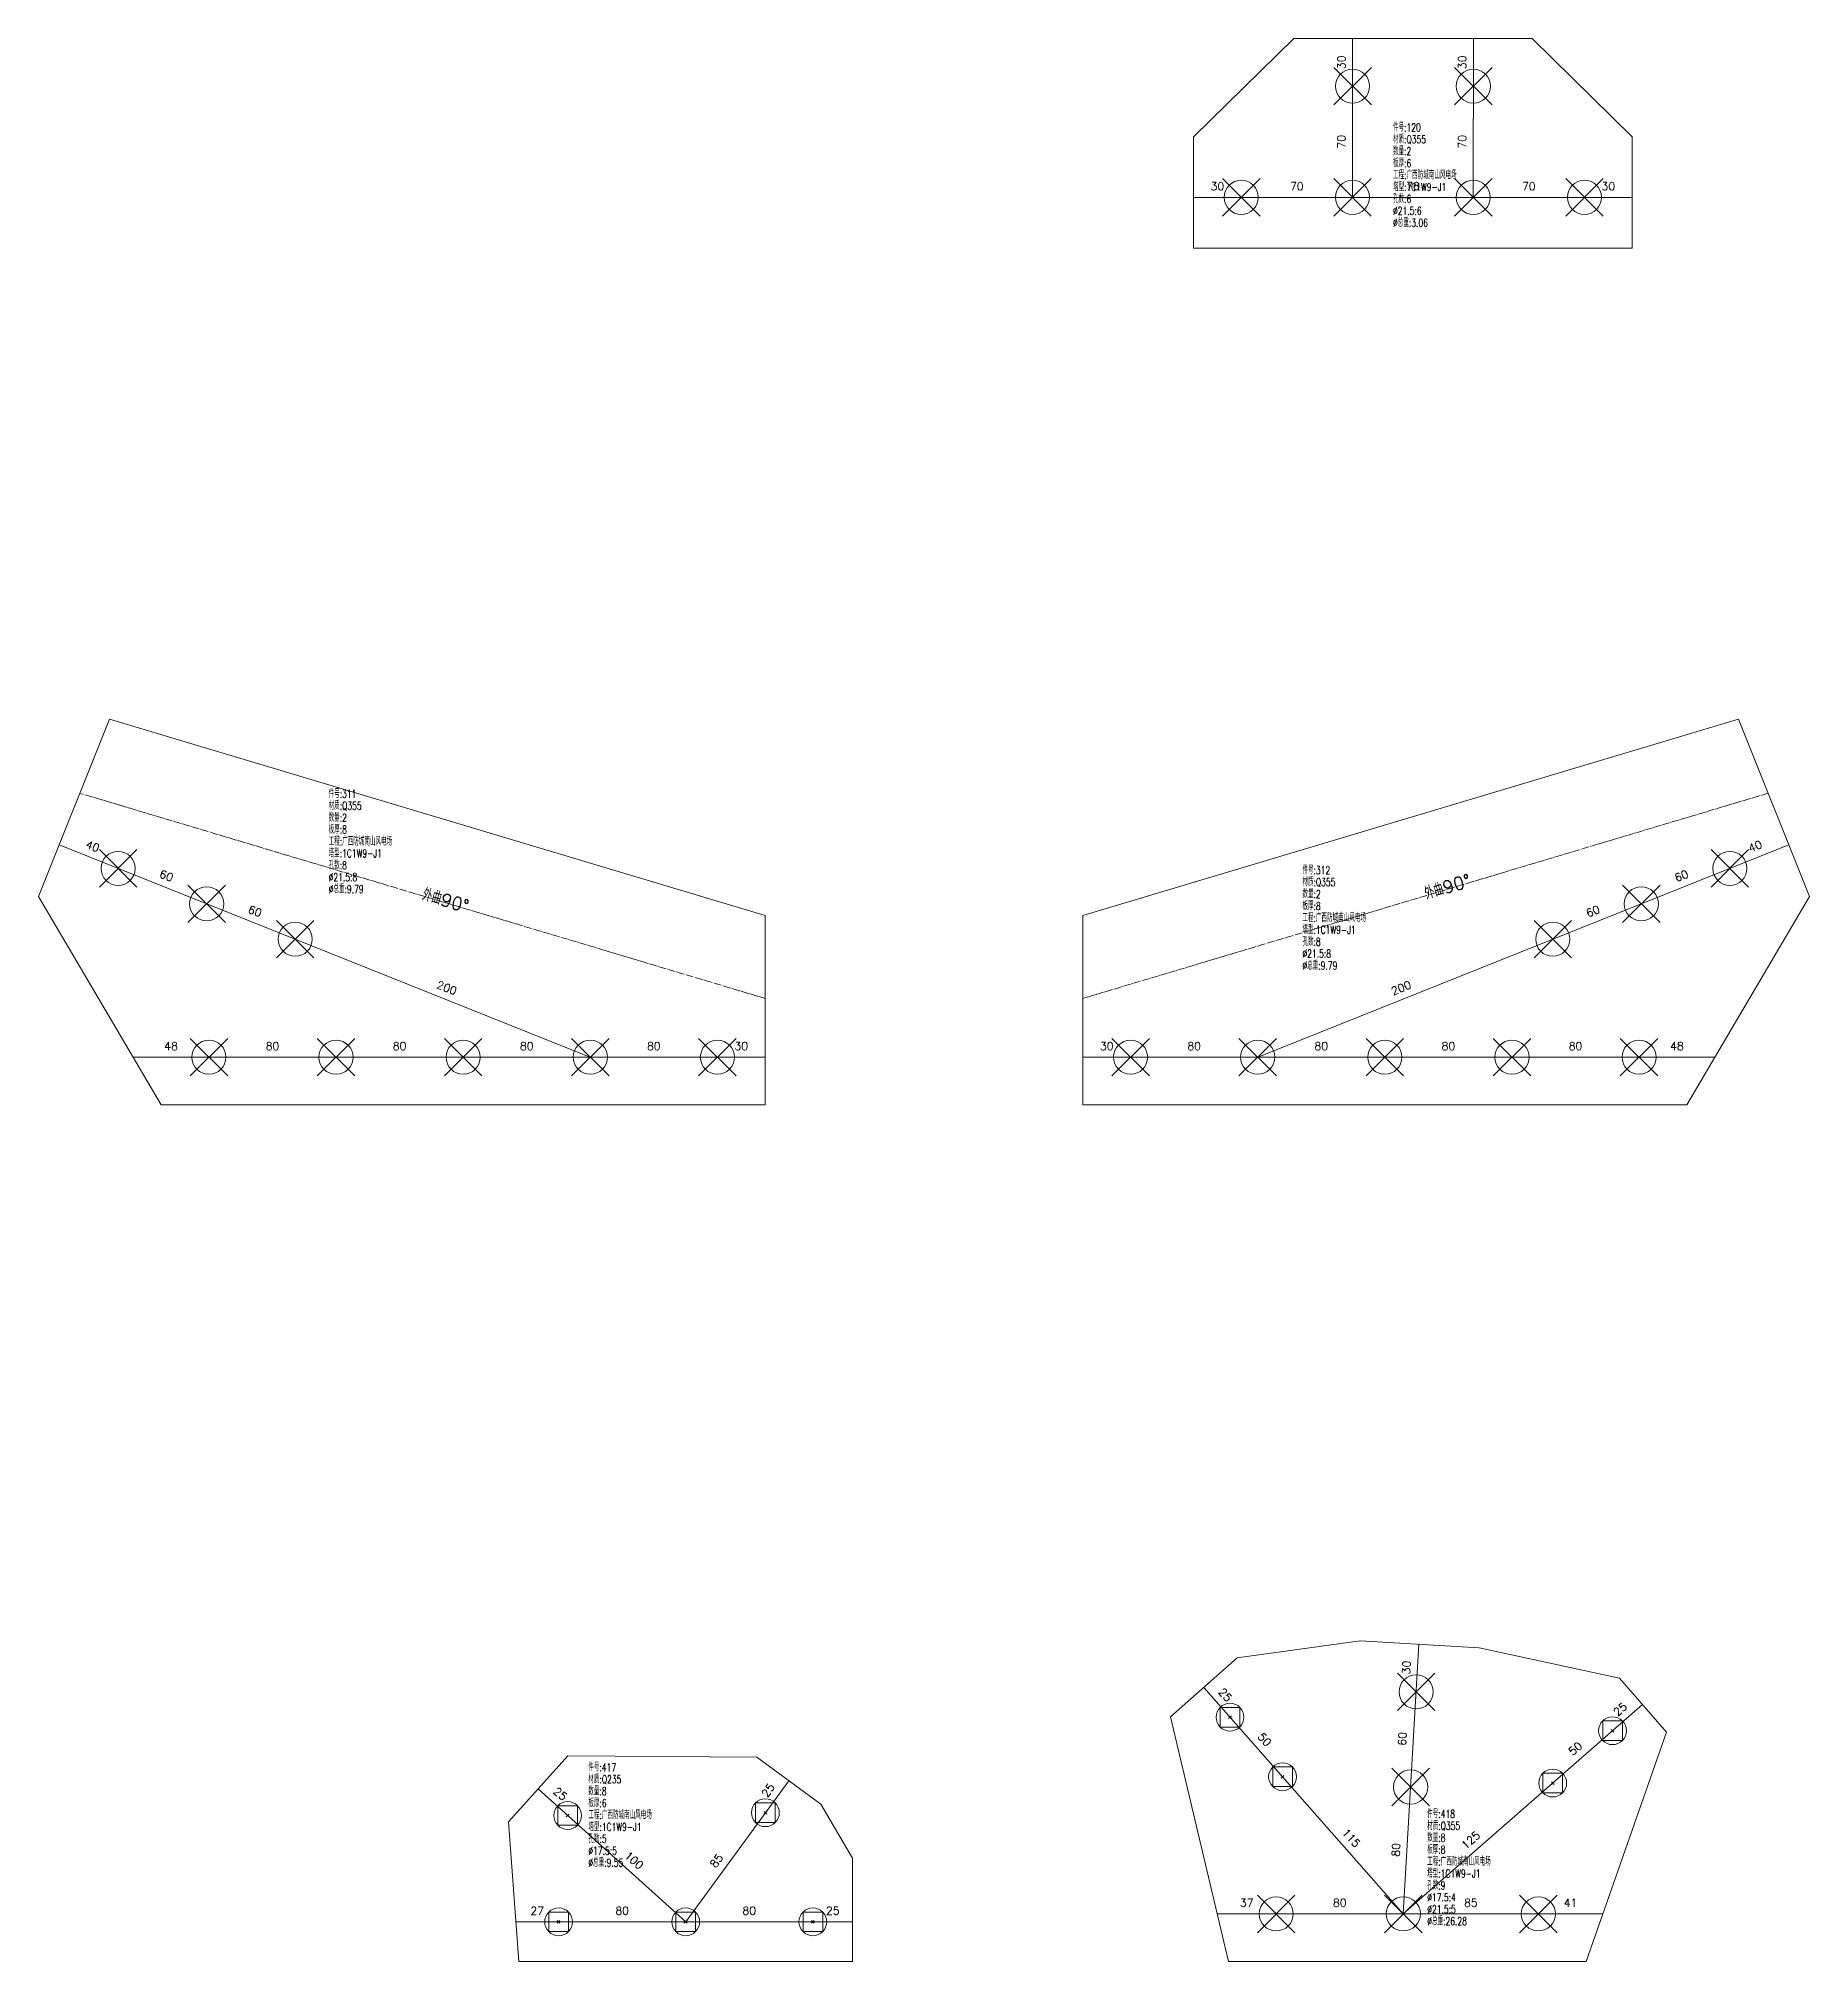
# Model space of a CAD drawing. Extents: x -105 to 10956, y -4548 to 9487.
# Drawn here: x 1881 to 2996, y 3789 to 5000 of the extents above; entities that cross this region are included whole.
import ezdxf
from ezdxf.enums import TextEntityAlignment as Align

# ---------------------------------------------------------------- set-up
doc = ezdxf.new("R2010")
doc.units = 0
doc.header["$MEASUREMENT"] = 0
doc.linetypes.add('制弯线', pattern=[5.9, 4, -0.5, 0.2, -0.5, 0.2, -0.5])
doc.layers.add('1', color=7, linetype='CONTINUOUS', lineweight=25)
doc.layers.add('2', color=7, linetype='CONTINUOUS', lineweight=25)
doc.styles.get("Standard").update_dxf_attribs({"font": 'simplex.shx', "width": 0.7, "height": 3, "bigfont": 'gbhzfs.shx'})

msp = doc.modelspace()

# ---------------------------------------------------------------- linework, layer by layer
at = {"layer": '1', "color": 7, "linetype": 'Continuous', "lineweight": 18}
for p, q in [((2671.27824, 5000.18352), (2608.20099, 4938.15497)), ((2821.27821, 5000.12636), (2671.27824, 5000.18352)), ((2884.20099, 4938.15497), (2821.27821, 5000.12636)), ((2608.20099, 4938.15497), (2608.20099, 4868.15497)), ((2884.20099, 4868.15497), (2884.20099, 4938.15497)), ((2608.20099, 4868.15497), (2884.20099, 4868.15497)), ((1925.98012, 4571.64887), (1881.33293, 4460.04767)), ((2338.57796, 4448.02193), (1925.98012, 4571.64887)), ((2951.1758, 4571.64887), (2538.57796, 4448.02193)), ((2995.82299, 4460.04767), (2951.1758, 4571.64887)), ((1881.33293, 4460.04767), (1958.57796, 4328.8257)), ((2918.57796, 4328.8257), (2995.82299, 4460.04767)), ((2338.57796, 4328.8257), (2338.57796, 4448.02193)), ((2538.57796, 4448.02193), (2538.57796, 4328.8257)), ((1958.57796, 4328.8257), (2338.57796, 4328.8257)), ((2538.57796, 4328.8257), (2918.57796, 4328.8257)), ((2713.05778, 3991.34521), (2635.66124, 3980.60114)), ((2787.93325, 3987.025), (2713.05778, 3991.34521)), ((2876.17178, 3967.80799), (2787.93325, 3987.025)), ((2635.66124, 3980.60114), (2593.63121, 3943.59474)), ((2905.81812, 3933.95397), (2876.17178, 3967.80799)), ((2593.63121, 3943.59474), (2630.20387, 3789.49618)), ((2855.20387, 3789.49618), (2905.81812, 3933.95397)), ((2214.52966, 3918.97278), (2177.03482, 3877.37791)), ((2333.32822, 3918.09396), (2214.52966, 3918.97278)), ((2373.70327, 3888.60068), (2333.32822, 3918.09396)), ((2393.63121, 3854.49618), (2373.70327, 3888.60068)), ((2177.03482, 3877.37791), (2183.63121, 3789.49618)), ((2393.63121, 3789.49618), (2393.63121, 3854.49618)), ((2183.63121, 3789.49618), (2393.63121, 3789.49618)), ((2630.20387, 3789.49618), (2855.20387, 3789.49618))]:
    msp.add_line(p, q, dxfattribs=at)
at = {"layer": '1', "color": 7, "linetype": 'Continuous', "lineweight": 13}
for p, q in [((2696.43005, 4958.32995), (2720.08005, 4981.97995)), ((2720.08005, 4958.32995), (2696.43005, 4981.97995)), ((2772.43005, 4958.32995), (2796.08005, 4981.97995)), ((2796.08005, 4958.32995), (2772.43005, 4981.97995)), ((2626.37599, 4888.32997), (2650.02599, 4911.97997)), ((2650.02599, 4888.32997), (2626.37599, 4911.97997)), ((2696.37599, 4888.32997), (2720.02599, 4911.97997)), ((2720.02599, 4888.32997), (2696.37599, 4911.97997)), ((2772.37599, 4888.32997), (2796.02599, 4911.97997)), ((2796.02599, 4888.32997), (2772.37599, 4911.97997)), ((2842.37599, 4888.32997), (2866.02599, 4911.97997)), ((2866.02599, 4888.32997), (2842.37599, 4911.97997)), ((1919.64658, 4465.86113), (1943.29658, 4489.51113)), ((1943.29658, 4465.86113), (1919.64658, 4489.51113)), ((2933.85934, 4465.86113), (2957.50934, 4489.51113)), ((2957.50934, 4465.86113), (2933.85934, 4489.51113)), ((1975.35403, 4443.5748), (1999.00403, 4467.2248)), ((1999.00403, 4443.5748), (1975.35403, 4467.2248)), ((2878.15189, 4443.5748), (2901.80189, 4467.2248)), ((2901.80189, 4443.5748), (2878.15189, 4467.2248)), ((2031.06146, 4421.28847), (2054.71146, 4444.93847)), ((2054.71146, 4421.28847), (2031.06146, 4444.93847)), ((2822.44444, 4421.28847), (2846.09444, 4444.93847)), ((2846.09444, 4421.28847), (2822.44444, 4444.93847)), ((1976.75296, 4347.0007), (2000.40296, 4370.6507)), ((2000.40296, 4347.0007), (1976.75296, 4370.6507)), ((2056.75296, 4347.0007), (2080.40296, 4370.6507)), ((2080.40296, 4347.0007), (2056.75296, 4370.6507)), ((2136.75296, 4347.0007), (2160.40296, 4370.6507)), ((2160.40296, 4347.0007), (2136.75296, 4370.6507)), ((2216.75296, 4347.0007), (2240.40296, 4370.6507)), ((2240.40296, 4347.0007), (2216.75296, 4370.6507)), ((2296.75296, 4347.0007), (2320.40296, 4370.6507)), ((2320.40296, 4347.0007), (2296.75296, 4370.6507)), ((2556.75297, 4347.00071), (2580.40297, 4370.65071)), ((2580.40297, 4347.00071), (2556.75297, 4370.65071)), ((2636.75296, 4347.0007), (2660.40296, 4370.6507)), ((2660.40296, 4347.0007), (2636.75296, 4370.6507)), ((2716.75295, 4347.0007), (2740.40295, 4370.6507)), ((2740.40295, 4347.0007), (2716.75295, 4370.6507)), ((2796.75296, 4347.0007), (2820.40296, 4370.6507)), ((2820.40296, 4347.0007), (2796.75296, 4370.6507)), ((2876.75297, 4347.0007), (2900.40297, 4370.6507)), ((2900.40297, 4347.0007), (2876.75297, 4370.6507)), ((2736.44326, 3947.43872), (2760.09326, 3971.08872)), ((2760.09326, 3947.43872), (2736.44326, 3971.08872)), ((2624.98071, 3937.1483), (2624.98071, 3949.5208)), ((2624.98071, 3949.5208), (2637.35321, 3949.5208)), ((2637.35321, 3949.5208), (2637.35321, 3937.1483)), ((2637.35321, 3937.1483), (2624.98071, 3937.1483)), ((2630.29196, 3942.45955), (2632.04196, 3944.20955)), ((2632.04196, 3942.45955), (2630.29196, 3944.20955)), ((2865.67168, 3928.60083), (2865.67168, 3940.97333)), ((2865.67168, 3940.97333), (2878.04418, 3940.97333)), ((2870.98293, 3933.91208), (2872.73293, 3935.66208)), ((2872.73293, 3933.91208), (2870.98293, 3935.66208)), ((2878.04418, 3940.97333), (2878.04418, 3928.60083)), ((2878.04418, 3928.60083), (2865.67168, 3928.60083)), ((2658.02218, 3899.62156), (2658.02218, 3911.99406)), ((2658.02218, 3911.99406), (2670.39468, 3911.99406)), ((2670.39468, 3911.99406), (2670.39468, 3899.62156)), ((2732.9871, 3887.53834), (2756.6371, 3911.18834)), ((2756.6371, 3887.53834), (2732.9871, 3911.18834)), ((2670.39468, 3899.62156), (2658.02218, 3899.62156)), ((2663.33343, 3904.93281), (2665.08343, 3906.68281)), ((2665.08343, 3904.93281), (2663.33343, 3906.68281)), ((2828.05641, 3895.66073), (2828.05641, 3908.03323)), ((2828.05641, 3908.03323), (2840.42891, 3908.03323)), ((2833.36766, 3900.97198), (2835.11766, 3902.72198)), ((2835.11766, 3900.97198), (2833.36766, 3902.72198)), ((2840.42891, 3908.03323), (2840.42891, 3895.66073)), ((2208.16515, 3875.25035), (2208.16515, 3887.62285)), ((2208.16515, 3887.62285), (2220.53765, 3887.62285)), ((2220.53765, 3887.62285), (2220.53765, 3875.25035)), ((2332.58301, 3876.97362), (2332.58301, 3889.34612)), ((2332.58301, 3889.34612), (2344.95551, 3889.34612)), ((2344.95551, 3889.34612), (2344.95551, 3876.97362)), ((2840.42891, 3895.66073), (2828.05641, 3895.66073)), ((2220.53765, 3875.25035), (2208.16515, 3875.25035)), ((2213.4764, 3880.5616), (2215.2264, 3882.3116)), ((2215.2264, 3880.5616), (2213.4764, 3882.3116)), ((2344.95551, 3876.97362), (2332.58301, 3876.97362)), ((2337.89426, 3882.28487), (2339.64426, 3884.03487)), ((2339.64426, 3882.28487), (2337.89426, 3884.03487)), ((2648.37887, 3807.67118), (2672.02887, 3831.32118)), ((2672.02887, 3807.67118), (2648.37887, 3831.32118)), ((2728.37887, 3807.67118), (2752.02887, 3831.32118)), ((2752.02887, 3807.67118), (2728.37887, 3831.32118)), ((2813.37887, 3807.67118), (2837.02887, 3831.32118)), ((2837.02887, 3807.67118), (2813.37887, 3831.32118)), ((2202.44496, 3808.30993), (2202.44496, 3820.68243)), ((2202.44496, 3820.68243), (2214.81746, 3820.68243)), ((2207.75621, 3813.62118), (2209.50621, 3815.37118)), ((2209.50621, 3813.62118), (2207.75621, 3815.37118)), ((2214.81746, 3820.68243), (2214.81746, 3808.30993)), ((2282.44496, 3808.30993), (2282.44496, 3820.68243)), ((2282.44496, 3820.68243), (2294.81746, 3820.68243)), ((2287.75621, 3813.62118), (2289.50621, 3815.37118)), ((2289.50621, 3813.62118), (2287.75621, 3815.37118)), ((2294.81746, 3820.68243), (2294.81746, 3808.30993)), ((2362.44496, 3808.30993), (2362.44496, 3820.68243)), ((2362.44496, 3820.68243), (2374.81746, 3820.68243)), ((2367.75621, 3813.62118), (2369.50621, 3815.37118)), ((2369.50621, 3813.62118), (2367.75621, 3815.37118)), ((2374.81746, 3820.68243), (2374.81746, 3808.30993)), ((2214.81746, 3808.30993), (2202.44496, 3808.30993)), ((2294.81746, 3808.30993), (2282.44496, 3808.30993)), ((2374.81746, 3808.30993), (2362.44496, 3808.30993))]:
    msp.add_line(p, q, dxfattribs=at)
for centre, radius in [((2708.25505, 4970.15495), 10.75), ((2784.25505, 4970.15495), 10.75), ((2638.20099, 4900.15497), 10.75), ((2708.20099, 4900.15497), 10.75), ((2784.20099, 4900.15497), 10.75), ((2854.20099, 4900.15497), 10.75), ((1931.47158, 4477.68613), 10.75), ((2945.68434, 4477.68613), 10.75), ((1987.17903, 4455.3998), 10.75), ((2889.97689, 4455.3998), 10.75), ((2042.88646, 4433.11347), 10.75), ((2834.26944, 4433.11347), 10.75), ((1988.57796, 4358.8257), 10.75), ((2068.57796, 4358.8257), 10.75), ((2148.57796, 4358.8257), 10.75), ((2228.57796, 4358.8257), 10.75), ((2308.57796, 4358.8257), 10.75), ((2568.57797, 4358.82571), 10.75), ((2648.57796, 4358.8257), 10.75), ((2728.57795, 4358.8257), 10.75), ((2808.57796, 4358.8257), 10.75), ((2888.57797, 4358.8257), 10.75), ((2748.26826, 3959.26372), 10.75), ((2631.16696, 3943.33455), 8.75), ((2871.85793, 3934.78708), 8.75), ((2664.20843, 3905.80781), 8.75), ((2834.24266, 3901.84698), 8.75), ((2744.8121, 3899.36334), 10.75), ((2214.3514, 3881.4366), 8.75), ((2338.76926, 3883.15987), 8.75), ((2660.20387, 3819.49618), 10.75), ((2740.20387, 3819.49618), 10.75), ((2825.20387, 3819.49618), 10.75), ((2208.63121, 3814.49618), 8.75), ((2288.63121, 3814.49618), 8.75), ((2368.63121, 3814.49618), 8.75)]:
    msp.add_circle(centre, radius, dxfattribs=at)
at = {"layer": '2', "color": 9, "linetype": 'Continuous', "lineweight": 13}
for p, q in [((2708.20096, 4900.15497), (2708.27821, 5000.16942)), ((2784.20097, 4900.15497), (2784.27819, 5000.14046)), ((2608.20099, 4900.15497), (2884.20099, 4900.15497)), ((2228.5779, 4358.8257), (1894.33328, 4492.54367)), ((2648.57792, 4358.82569), (2982.82263, 4492.54368)), ((2338.57796, 4358.8257), (1940.91818, 4358.8257)), ((2538.57796, 4358.82568), (2936.23773, 4358.82569)), ((2740.20385, 3819.49618), (2749.99633, 3989.2139)), ((2740.20386, 3819.49618), (2614.6462, 3962.09792)), ((2740.20388, 3819.49618), (2890.66555, 3951.25714)), ((2288.6119, 3814.49616), (2353.51573, 3903.34733)), ((2288.6119, 3814.49616), (2195.78223, 3898.17533)), ((2181.75472, 3814.49618), (2393.63121, 3814.49618)), ((2865.71509, 3819.49618), (2623.08389, 3819.49618))]:
    msp.add_line(p, q, dxfattribs=at)
at = {"layer": '2', "color": 190, "linetype": '制弯线', "lineweight": 13}
for p, q in [((2338.57796, 4395.8257), (1907.33365, 4525.03969)), ((2969.82227, 4525.03969), (2538.57796, 4395.8257))]:
    msp.add_line(p, q, dxfattribs=at)

# ---------------------------------------------------------------- texts
at = {"layer": '2', "color": 7, "linetype": 'Continuous', "lineweight": 13}
for s, rotation, p in [('30', 90, (2705.26663, 4985.1645)), ('30', 90, (2781.26662, 4985.15002)), ('70', 90, (2705.22801, 4935.15727)), ('70', 90, (2781.22801, 4935.15727)), ('40', 339, (1914.01675, 4487.90027)), ('40', 22, (2963.13917, 4487.90028)), ('60', 339, (1960.43962, 4469.32834)), ('60', 22, (2916.7163, 4469.32834)), ('60', 339, (2016.14706, 4447.042)), ('60', 22, (2861.00885, 4447.04201)), ('200', 339, (2136.8465, 4398.75496)), ('200', 22, (2740.30937, 4398.75495)), ('30', 87, (2746.13728, 3974.41162)), ('25', 312, (2625.15819, 3954.69873)), ('25', 41, (2879.28531, 3945.27905)), ('50', 312, (2649.9393, 3926.55367)), ('60', 87, (2743.54516, 3929.48634)), ('50', 41, (2851.07387, 3920.57397)), ('25', 319, (2207.07547, 3892.03427)), ('25', 54, (2343.71998, 3895.02319)), ('115', 312, (2704.45775, 3864.63448)), ('80', 87, (2739.51296, 3859.60257)), ('125', 41, (2785.24685, 3862.92851)), ('100', 319, (2253.4903, 3850.19468)), ('85', 54, (2311.26807, 3850.59761))]:
    msp.add_text(s, height=5, rotation=rotation, dxfattribs=at).set_placement(p, align=Align.BOTTOM_CENTER)
for s, p in [('30', (2623.20099, 4903.15497)), ('70', (2673.20099, 4903.15497)), ('76', (2746.20099, 4903.15497)), ('70', (2819.20099, 4903.15497)), ('30', (2869.20099, 4903.15497)), ('48', (1964.74807, 4361.8257)), ('80', (2028.57796, 4361.8257)), ('80', (2108.57796, 4361.8257)), ('80', (2188.57796, 4361.8257)), ('80', (2268.57796, 4361.8257)), ('30', (2323.57796, 4361.8257)), ('30', (2553.57796, 4361.8257)), ('80', (2608.57797, 4361.8257)), ('80', (2688.57795, 4361.8257)), ('80', (2768.57796, 4361.8257)), ('80', (2848.57796, 4361.8257)), ('48', (2912.40785, 4361.8257)), ('37', (2641.64388, 3822.49618)), ('80', (2700.20387, 3822.49618)), ('85', (2782.70387, 3822.49618)), ('41', (2845.45948, 3822.49618)), ('27', (2195.19296, 3817.49618)), ('80', (2248.63121, 3817.49618)), ('80', (2328.63121, 3817.49618)), ('25', (2381.13121, 3817.49618))]:
    msp.add_text(s, height=5, dxfattribs=at).set_placement(p, align=Align.BOTTOM_CENTER)
for rotation, p in [(17, (2755.63523, 4455.64308)), (344, (2121.52069, 4455.64308))]:
    msp.add_text('外曲90%%d', height=8, rotation=rotation, dxfattribs=at).set_placement(p, align=Align.BOTTOM_LEFT)
at = {"layer": '2', "color": 7, "linetype": 'Continuous', "lineweight": 13, "char_height": 5, "width": 500, "attachment_point": 1, "line_spacing_factor": 0.9}
for s, insert in [('件号:120\\P材质:Q355\\P数量:2\\P板厚:6\\P工程:广西防城南山风电场\\P塔型:1C1W9-J1\\P孔数:6\\P%%c21.5:6\\P%%c总重:3.06', (2733.70099, 4946.66924)), ('件号:311\\P材质:Q355\\P数量:2\\P板厚:8\\P工程:广西防城南山风电场\\P塔型:1C1W9-J1\\P孔数:8\\P%%c21.5:8\\P%%c总重:9.79', (2063.9147, 4527.13643)), ('件号:312\\P材质:Q355\\P数量:2\\P板厚:8\\P工程:广西防城南山风电场\\P塔型:1C1W9-J1\\P孔数:8\\P%%c21.5:8\\P%%c总重:9.79', (2676.70881, 4479.03933)), ('件号:417\\P材质:Q235\\P数量:8\\P板厚:6\\P工程:广西防城南山风电场\\P塔型:1C1W9-J1\\P孔数:5\\P%%c17.5:5\\P%%c总重:9.55', (2227.33302, 3914.23448)), ('件号:418\\P材质:Q355\\P数量:8\\P板厚:8\\P工程:广西防城南山风电场\\P塔型:1C1W9-J1\\P孔数:9\\P%%c17.5:4\\P%%c21.5:5\\P%%c总重:26.28', (2755.22467, 3884.92069))]:
    msp.add_mtext(s, dxfattribs=dict(at, insert=insert))

doc.saveas('drawing.dxf')
